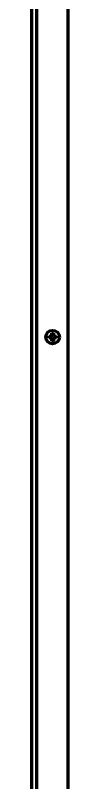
# Model space of a CAD drawing. Header units: inches. Extents: x -2898 to 7248, y 606 to 5598.
# Drawn here: x 6318.8 to 6340.5, y 3195.2 to 3651.8 of the extents above; entities that cross this region are included whole.
import ezdxf

# ---------------------------------------------------------------- set-up
doc = ezdxf.new("R2010")
doc.units = ezdxf.units.IN

msp = doc.modelspace()

# ---------------------------------------------------------------- linework, layer by layer
at = {"linetype": 'Continuous', "lineweight": 70}
for p, q in [((6318.77, 2413.84), (6318.77, 4065.37)), ((6321.57, 4055.42), (6321.57, 2754.44)), ((6340.47, 2752.44), (6340.47, 4050.49)), ((6328.87, 3460.34), (6328.87, 3460.84)), ((6333.47, 3460.84), (6333.47, 3460.34)), ((6328.87, 3459.84), (6328.87, 3460.34)), ((6333.47, 3460.34), (6333.47, 3459.84))]:
    msp.add_line(p, q, dxfattribs=at)
msp.add_circle((6331.17, 3460.34), 4, dxfattribs=at)
for points in [[(6328.87, 3460.84), (6329.07, 3460.84), (6329.28, 3460.84), (6329.61, 3460.84), (6329.72, 3460.84), (6329.94, 3460.84), (6330.06, 3460.84), (6330.17, 3460.84)], [(6331.67, 3462.64), (6331.67, 3462.44), (6331.67, 3462.23), (6331.67, 3461.91), (6331.67, 3461.8), (6331.67, 3461.57), (6331.67, 3461.46), (6331.67, 3461.34)], [(6330.67, 3458.04), (6330.67, 3458.25), (6330.67, 3458.46), (6330.67, 3458.78), (6330.67, 3458.89), (6330.67, 3459.11), (6330.67, 3459.23), (6330.67, 3459.34)], [(6333.47, 3459.84), (6333.27, 3459.84), (6333.06, 3459.84), (6332.73, 3459.84), (6332.62, 3459.84), (6332.4, 3459.84), (6332.29, 3459.84), (6332.17, 3459.84)]]:
    msp.add_open_spline(points, degree=3, knots=[0, 0, 0, 0, 0.5, 0.5, 0.75, 0.75, 1, 1, 1, 1], dxfattribs=at)
for points in [[(6330.17, 3460.84), (6330.19, 3460.87), (6330.24, 3460.91), (6330.31, 3460.99), (6330.38, 3461.06), (6330.46, 3461.13), (6330.53, 3461.2), (6330.6, 3461.27), (6330.65, 3461.32), (6330.67, 3461.34)], [(6330.67, 3461.34), (6330.67, 3461.4), (6330.67, 3461.51), (6330.67, 3461.67), (6330.67, 3461.83), (6330.67, 3461.98), (6330.67, 3462.13), (6330.67, 3462.29), (6330.67, 3462.46), (6330.67, 3462.58), (6330.67, 3462.64)], [(6330.67, 3462.64), (6330.84, 3462.64), (6331.17, 3462.64), (6331.5, 3462.64), (6331.67, 3462.64)], [(6331.67, 3461.34), (6331.7, 3461.32), (6331.75, 3461.27), (6331.82, 3461.19), (6331.89, 3461.12), (6331.96, 3461.05), (6332.03, 3460.98), (6332.1, 3460.91), (6332.15, 3460.87), (6332.17, 3460.84)], [(6332.17, 3460.84), (6332.22, 3460.84), (6332.33, 3460.84), (6332.49, 3460.84), (6332.65, 3460.84), (6332.81, 3460.84), (6332.96, 3460.84), (6333.12, 3460.84), (6333.28, 3460.84), (6333.41, 3460.84), (6333.47, 3460.84)], [(6330.17, 3459.84), (6330.12, 3459.84), (6330.01, 3459.84), (6329.85, 3459.84), (6329.69, 3459.84), (6329.53, 3459.84), (6329.38, 3459.84), (6329.22, 3459.84), (6329.06, 3459.84), (6328.93, 3459.84), (6328.87, 3459.84)], [(6330.67, 3459.34), (6330.64, 3459.37), (6330.59, 3459.42), (6330.52, 3459.49), (6330.45, 3459.57), (6330.38, 3459.64), (6330.31, 3459.71), (6330.24, 3459.77), (6330.19, 3459.82), (6330.17, 3459.84)], [(6331.67, 3458.04), (6331.5, 3458.04), (6331.17, 3458.04), (6330.84, 3458.04), (6330.67, 3458.04)], [(6332.17, 3459.84), (6332.15, 3459.82), (6332.1, 3459.77), (6332.03, 3459.7), (6331.96, 3459.63), (6331.89, 3459.56), (6331.81, 3459.49), (6331.74, 3459.41), (6331.69, 3459.37), (6331.67, 3459.34)], [(6331.67, 3459.34), (6331.67, 3459.29), (6331.67, 3459.18), (6331.67, 3459.02), (6331.67, 3458.86), (6331.67, 3458.71), (6331.67, 3458.55), (6331.67, 3458.4), (6331.67, 3458.23), (6331.67, 3458.11), (6331.67, 3458.04)]]:
    msp.add_open_spline(points, degree=3, dxfattribs=at)

doc.saveas('drawing.dxf')
